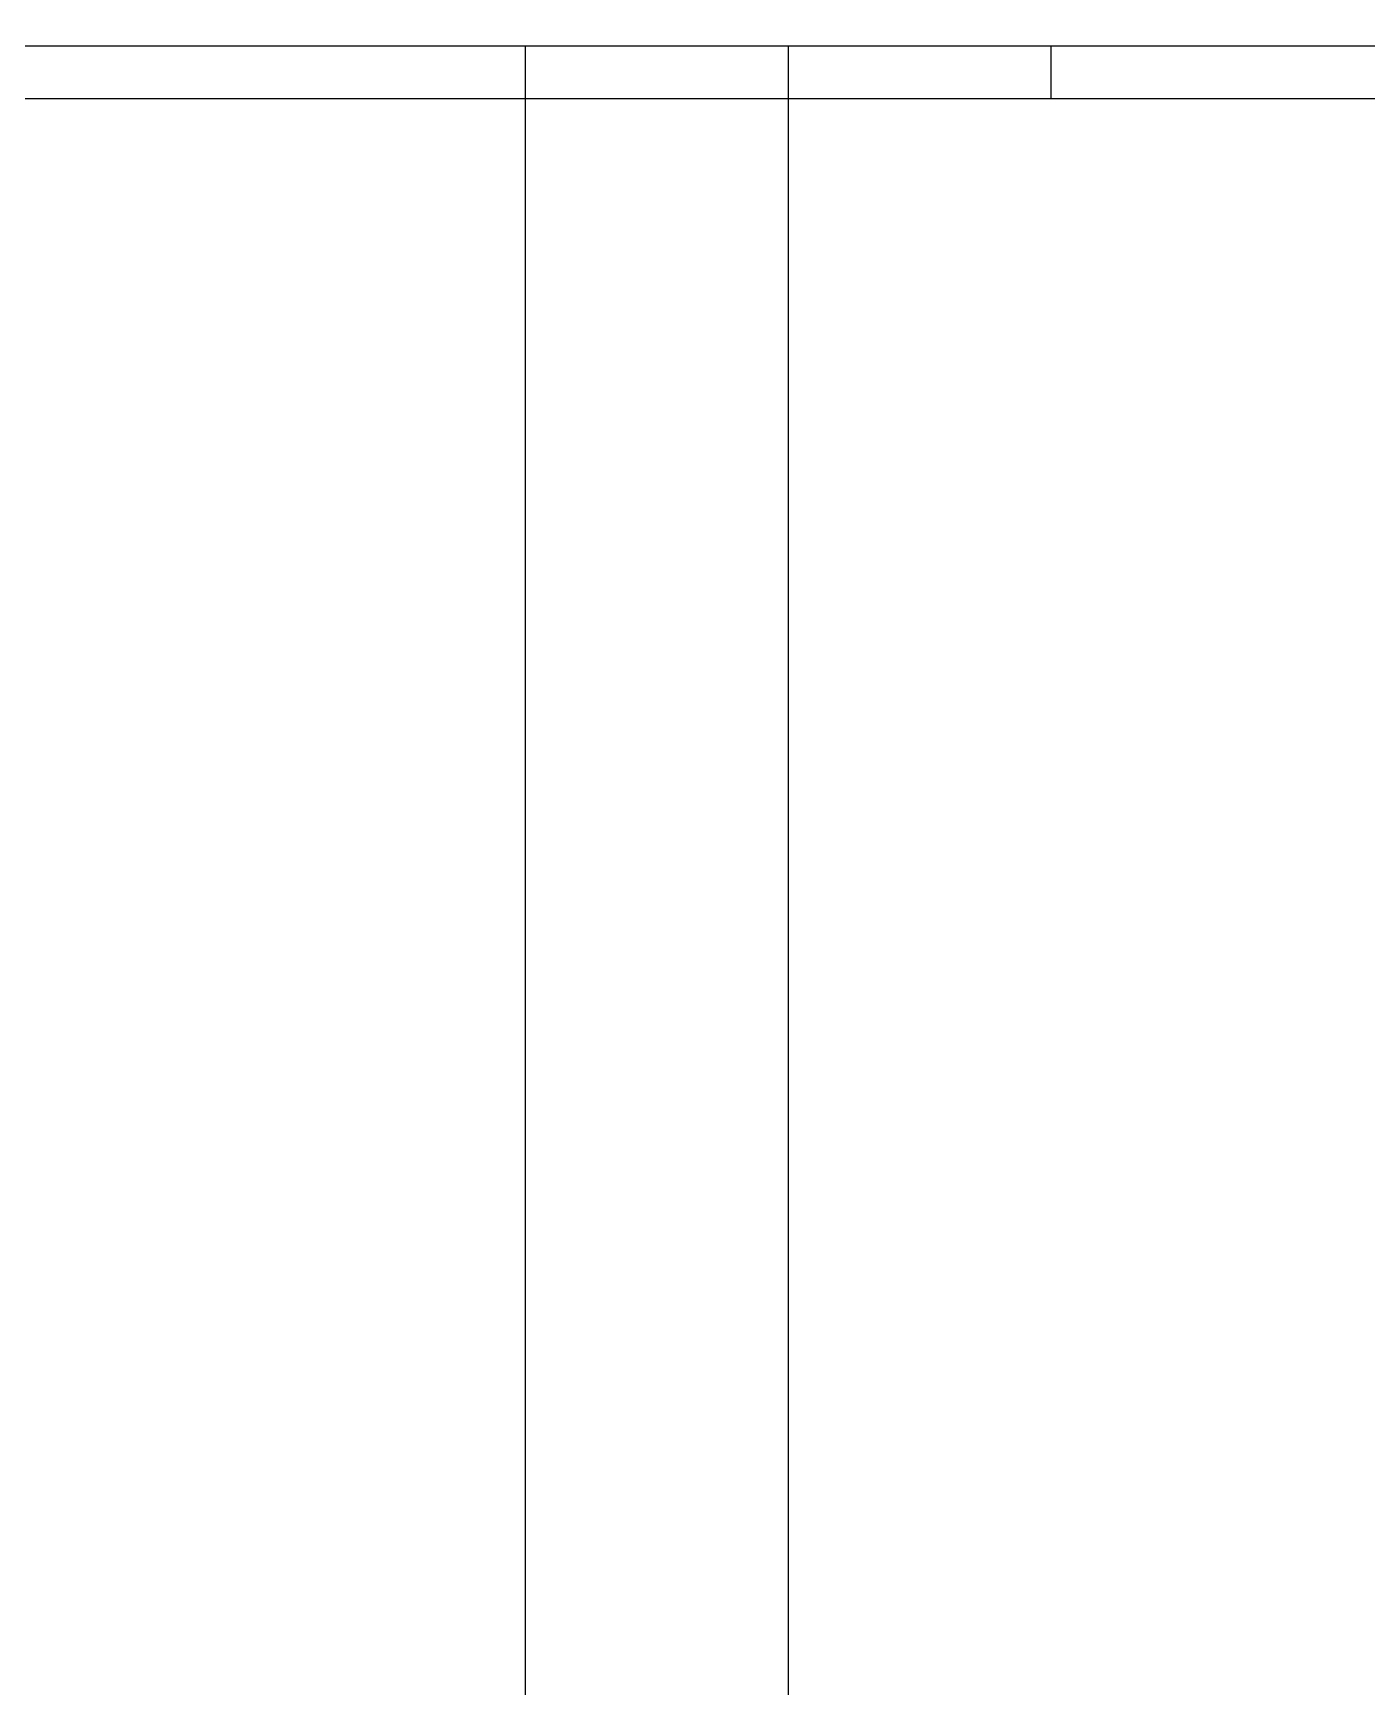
# Model space of a CAD drawing. Header units: millimetres. Extents: x 2698011 to 2856548, y 1019778 to 1210064.
# Drawn here: x 2811246 to 2811753, y 1139731 to 1140360 of the extents above; entities that cross this region are included whole.
import ezdxf

# ---------------------------------------------------------------- set-up
doc = ezdxf.new("R2010")
doc.units = ezdxf.units.MM
for name, color, linetype in [('.REVOQUE', 9, 'Continuous'), ('mampara', 9, 'Continuous'), ('Mampostería', 9, 'Continuous')]:
    doc.layers.add(name, color=color, linetype=linetype)

msp = doc.modelspace()

# ---------------------------------------------------------------- linework, layer by layer
at = {"layer": '.REVOQUE'}
msp.add_lwpolyline([(2809903.028, 1138126.998), (2809903.007, 1140733.705), (2810053.007, 1140733.705), (2810053.007, 1140485.077), (2815516.046, 1140485.077), (2815516.108, 1131749.138), (2815366.108, 1131749.138), (2815366.046, 1140335.077), (2810053.008, 1140335.077), (2810053.049, 1121160.661), (2809903.049, 1121160.661)], dxfattribs=at)
at = {"layer": 'mampara'}
for p, q in [((2811433.007, 1138355.077, 0), (2811433.007, 1140355.077, 0)), ((2811533.007, 1138355.077, 0), (2811533.007, 1140355.077, 0)), ((2811633.007, 1140335.077, 0), (2811633.007, 1140355.077, 0))]:
    msp.add_line(p, q, dxfattribs=at)
at = {"layer": 'Mampostería'}
msp.add_line((2814333.008, 1140355.076, 0), (2811383.007, 1140355.077, 0), dxfattribs=at)
msp.add_lwpolyline([(2809923.012, 1138126.998), (2809923.007, 1140713.705), (2810033.007, 1140713.705), (2810033.007, 1140465.077), (2815496.046, 1140465.077), (2815496.108, 1131769.138), (2815386.108, 1131769.138), (2815386.046, 1140355.077), (2810033.007, 1140355.077), (2810033.012, 1138126.998), (2809923.012, 1138126.998)], dxfattribs=at)

doc.saveas('drawing.dxf')
